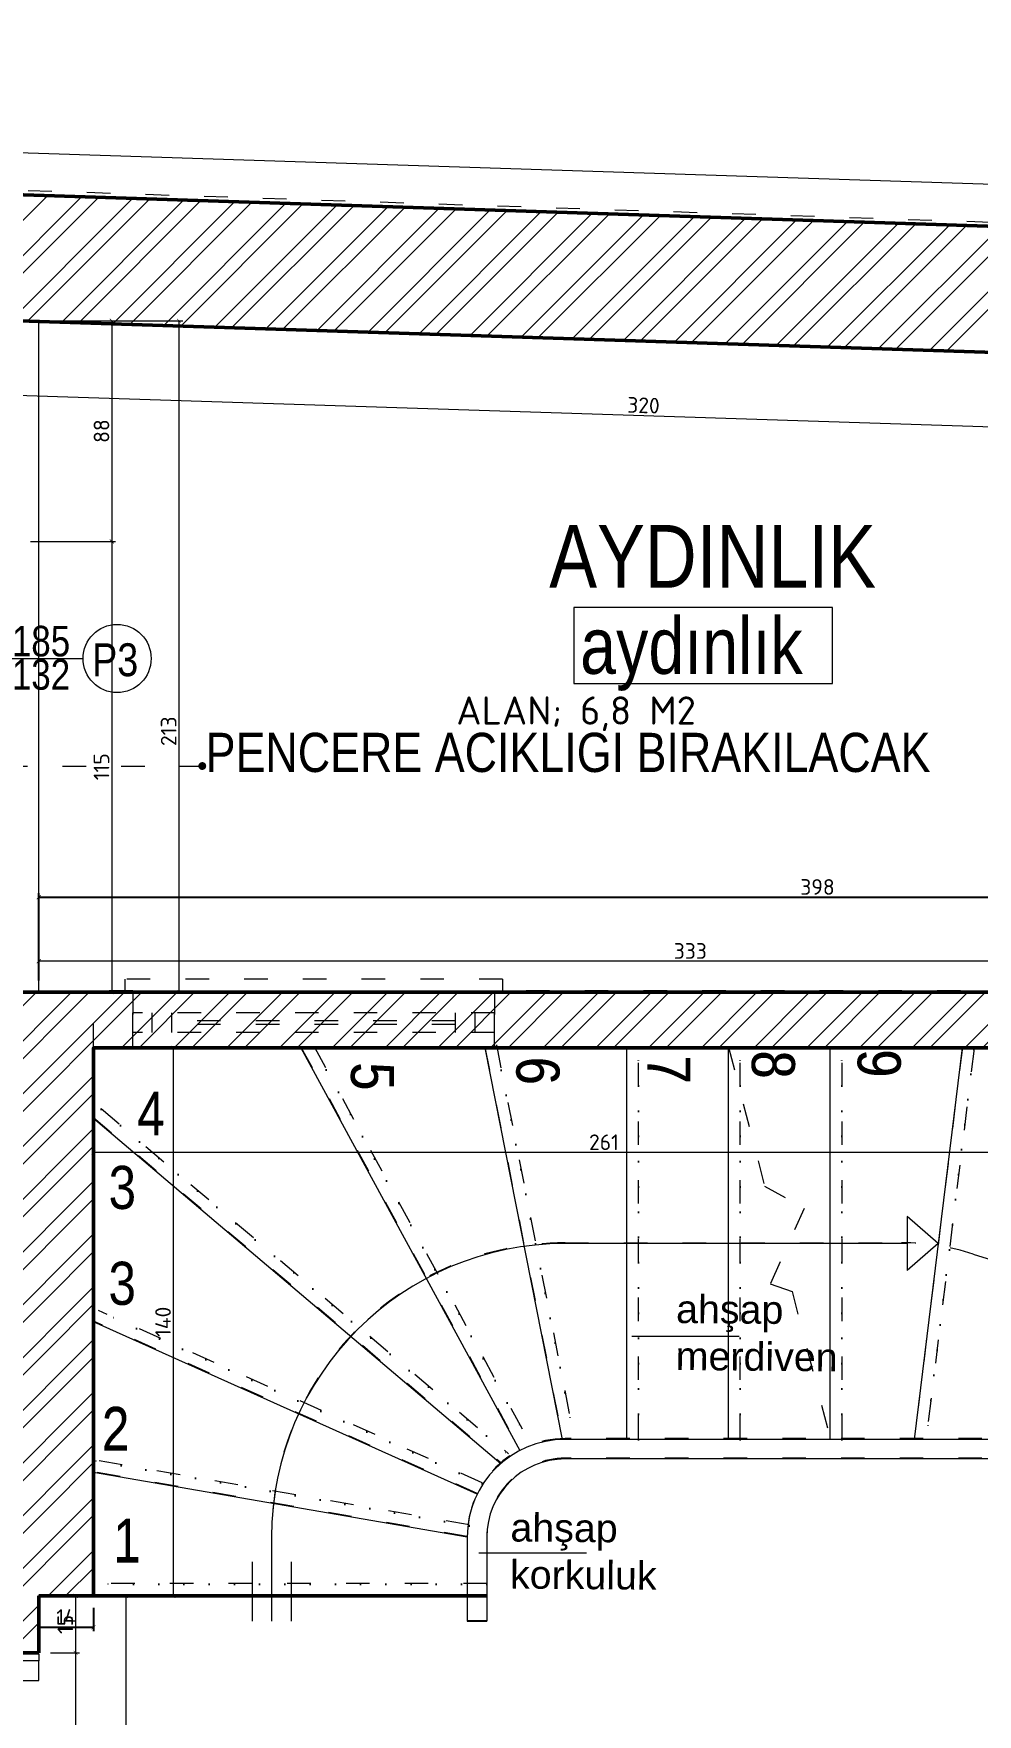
# Model space of a CAD drawing. Header units: inches. Extents: x -10121 to 9010, y 58067 to 62726.
# Drawn here: x 6931.7 to 7172.9, y 61802.7 to 62231.9 of the extents above; entities that cross this region are included whole.
import ezdxf

# ---------------------------------------------------------------- set-up
doc = ezdxf.new("R2010")
doc.units = ezdxf.units.IN
doc.linetypes.add('ACAD_ISO03W100', pattern=[30, 12, -18])
doc.linetypes.add('DOT', pattern=[6.35, 0, -6.35])
for name, color, linetype, lineweight in [('A-DUVAR 0.50', 40, 'Continuous', 50), ('A-MERDİ 0.18', 24, 'Continuous', 18), ('A-YAZI 0.09', 41, 'Continuous', 9), ('Auto-Olcu', 33, 'Continuous', 15), ('Auto-Silik_Cizgiler', 47, 'Continuous', 9), ('Auto-SilikCizgiler', 251, 'Continuous', 9), ('BACAHATCH', 8, 'Continuous', 13), ('IZLER', 62, 'DOT', 25), ('PEN', 151, 'Continuous', 20), ('PENYAZILARI', 84, 'Continuous', 20), ('TEXT', 142, 'Continuous', 20), ('yazi mekan 020', 9, 'Continuous', 20)]:
    doc.layers.add(name, color=color, linetype=linetype, lineweight=lineweight)
doc.styles.add('1-20', font='isocpeur.ttf', dxfattribs={"height": 4})
doc.styles.get("Standard").update_dxf_attribs({"font": 'arial.ttf'})
doc.styles.add('STYLE1', font='technic_.ttf')
doc.styles.add('swis721cnbt10', font='isocpeur.ttf', dxfattribs={"height": 10})
doc.styles.add('swis721cnbt20', font='swissck.ttf', dxfattribs={"height": 20})
doc.styles.add('TECHNIC', font='technic_.ttf')
doc.dimstyles.new('ölçü 1_20', dxfattribs={"dimtxt": 4, "dimasz": 1, "dimexe": 1, "dimexo": 3, "dimtad": 1, "dimdec": 0, "dimtxsty": '1-20', "dimblk": 'ARCHTICK', "dimcen": 1.5, "dimclrd": 256, "dimclre": 256, "dimclrt": 256, "dimadec": 0, "dimazin": 0, "dimtfac": 1, "dimtdec": 0, "dimtmove": 0, "dimatfit": 3, "dimldrblk": 'ARCHTICK', "dimfxl": 1, "dimlwd": -1, "dimlwe": -1, "dimarcsym": 0})

# ---------------------------------------------------------------- blocks, each defined once
blk = doc.blocks.new('_ARCHTICK')
at = {"color": 0, "linetype": 'ByBlock', "const_width": 0.15}
blk.add_lwpolyline([(-0.5, -0.5), (0.5, 0.5)], dxfattribs=at)
blk = doc.blocks.new('*D634')
at = {"layer": 'Auto-Olcu', "ltscale": 5, "transparency": 16777216}
for p, q in [((6927.82, 62155.55), (6927.27, 62138.53)), ((7248.14, 62145.17), (7247.59, 62128.14)), ((6927.3, 62139.53), (7247.62, 62129.14))]:
    blk.add_line(p, q, dxfattribs=at)
at = {"layer": 'DEFPOINTS', "color": 0, "ltscale": 5, "transparency": 16777216}
for p in [(6927.91, 62158.55), (7248.24, 62148.17), (7247.62, 62129.14)]:
    blk.add_point(p, dxfattribs=at)
at = {"layer": 'Auto-Olcu', "ltscale": 5, "transparency": 16777216}
for p, rotation in [((6927.3, 62139.53), 178.1438250045762), ((7247.62, 62129.14), 358.1438250045762)]:
    blk.add_blockref('_ARCHTICK', p, dxfattribs=dict(at, rotation=rotation))
at = {"layer": 'Auto-Olcu', "ltscale": 5, "transparency": 16777216, "insert": (7087.55, 62136.96), "char_height": 4, "attachment_point": 5, "rotation": 358.1438, "style": '1-20'}
blk.add_mtext('320', dxfattribs=at)
blk = doc.blocks.new('*D640')
at = {"layer": 'Auto-Olcu', "ltscale": 5, "transparency": 16777216}
for p, q in [((6933.01, 61990.1), (6933.01, 61995.98)), ((7266.04, 61994.98), (6933.01, 61994.98)), ((7266.04, 61990.1), (7266.04, 61995.98))]:
    blk.add_line(p, q, dxfattribs=at)
at = {"layer": 'DEFPOINTS', "color": 0, "ltscale": 5, "transparency": 16777216}
for p in [(6933.01, 61994.98), (6933.01, 61987.1), (7266.04, 61987.1)]:
    blk.add_point(p, dxfattribs=at)
at = {"layer": 'Auto-Olcu', "ltscale": 5, "transparency": 16777216, "rotation": 180}
blk.add_blockref('_ARCHTICK', (6933.01, 61994.98), dxfattribs=at)
at = {"layer": 'Auto-Olcu', "ltscale": 5, "transparency": 16777216}
blk.add_blockref('_ARCHTICK', (7266.04, 61994.98), dxfattribs=at)
at = {"layer": 'Auto-Olcu', "ltscale": 5, "transparency": 16777216, "insert": (7099.52, 61997.61), "char_height": 4, "attachment_point": 5, "style": '1-20'}
blk.add_mtext('333', dxfattribs=at)
blk = doc.blocks.new('*D642')
at = {"layer": 'Auto-Olcu', "ltscale": 5, "transparency": 16777216}
for p, q in [((6930.91, 62158.55), (6952.67, 62158.55)), ((6951.67, 62158.55), (6951.67, 62102.2)), ((6930.91, 62102.2), (6952.67, 62102.2))]:
    blk.add_line(p, q, dxfattribs=at)
at = {"layer": 'DEFPOINTS', "color": 0, "ltscale": 5, "transparency": 16777216}
for p in [(6927.91, 62158.55), (6927.91, 62102.2), (6951.67, 62102.2)]:
    blk.add_point(p, dxfattribs=at)
at = {"layer": 'Auto-Olcu', "ltscale": 5, "transparency": 16777216}
for p, rotation in [((6951.67, 62158.55), 90), ((6951.67, 62102.2), 270)]:
    blk.add_blockref('_ARCHTICK', p, dxfattribs=dict(at, rotation=rotation))
at = {"layer": 'Auto-Olcu', "ltscale": 5, "transparency": 16777216, "insert": (6949.05, 62130.38), "char_height": 4, "attachment_point": 5, "rotation": 90, "style": '1-20'}
blk.add_mtext('88', dxfattribs=at)
blk = doc.blocks.new('*D643')
at = {"layer": 'Auto-Olcu', "ltscale": 5, "transparency": 16777216}
for p, q in [((6930.91, 62102.2), (6952.67, 62102.2)), ((6951.67, 62102.2), (6951.67, 61987.1)), ((6936.01, 61987.1), (6952.67, 61987.1))]:
    blk.add_line(p, q, dxfattribs=at)
at = {"layer": 'DEFPOINTS', "color": 0, "ltscale": 5, "transparency": 16777216}
for p in [(6927.91, 62102.2), (6933.01, 61987.1), (6951.67, 61987.1)]:
    blk.add_point(p, dxfattribs=at)
at = {"layer": 'Auto-Olcu', "ltscale": 5, "transparency": 16777216}
for p, rotation in [((6951.67, 62102.2), 90), ((6951.67, 61987.1), 270)]:
    blk.add_blockref('_ARCHTICK', p, dxfattribs=dict(at, rotation=rotation))
at = {"layer": 'Auto-Olcu', "ltscale": 5, "transparency": 16777216, "insert": (6949.05, 62044.65), "char_height": 4, "attachment_point": 5, "rotation": 90, "style": '1-20'}
blk.add_mtext('115', dxfattribs=at)
blk = doc.blocks.new('*D644')
at = {"layer": 'Auto-Olcu', "ltscale": 5, "transparency": 16777216}
for p, q in [((6930.91, 62158.55), (6969.83, 62158.55)), ((6968.83, 62158.55), (6968.83, 61987.1)), ((6930.91, 61987.1), (6969.83, 61987.1))]:
    blk.add_line(p, q, dxfattribs=at)
at = {"layer": 'DEFPOINTS', "color": 0, "ltscale": 5, "transparency": 16777216}
for p in [(6927.91, 62158.55), (6927.91, 61987.1), (6968.83, 61987.1)]:
    blk.add_point(p, dxfattribs=at)
at = {"layer": 'Auto-Olcu', "ltscale": 5, "transparency": 16777216}
for p, rotation in [((6968.83, 62158.55), 90), ((6968.83, 61987.1), 270)]:
    blk.add_blockref('_ARCHTICK', p, dxfattribs=dict(at, rotation=rotation))
at = {"layer": 'Auto-Olcu', "ltscale": 5, "transparency": 16777216, "insert": (6966.21, 62053.72), "char_height": 4, "attachment_point": 5, "rotation": 90, "style": '1-20'}
blk.add_mtext('213', dxfattribs=at)
blk = doc.blocks.new('*D670')
at = {"layer": 'Auto-Olcu', "ltscale": 5, "transparency": 16777216}
for p, q in [((6936.01, 61832.89), (6943.43, 61832.89)), ((6942.43, 61832.89), (6942.43, 61818.39)), ((6936.01, 61818.39), (6943.43, 61818.39))]:
    blk.add_line(p, q, dxfattribs=at)
at = {"layer": 'DEFPOINTS', "color": 0, "ltscale": 5, "transparency": 16777216}
for p in [(6933.01, 61832.89), (6933.01, 61818.39), (6942.43, 61818.39)]:
    blk.add_point(p, dxfattribs=at)
at = {"layer": 'Auto-Olcu', "ltscale": 5, "transparency": 16777216}
for p, rotation in [((6942.43, 61832.89), 90), ((6942.43, 61818.39), 270)]:
    blk.add_blockref('_ARCHTICK', p, dxfattribs=dict(at, rotation=rotation))
at = {"layer": 'Auto-Olcu', "ltscale": 5, "transparency": 16777216, "insert": (6939.8, 61825.64), "char_height": 4, "attachment_point": 5, "rotation": 90, "style": '1-20'}
blk.add_mtext('15', dxfattribs=at)
blk = doc.blocks.new('*D671')
at = {"layer": 'Auto-Olcu', "ltscale": 5, "transparency": 16777216}
for p, q in [((6936.01, 61818.39), (6943.43, 61818.39)), ((6942.43, 61818.39), (6942.43, 61736.04)), ((6936.01, 61736.04), (6943.43, 61736.04))]:
    blk.add_line(p, q, dxfattribs=at)
at = {"layer": 'DEFPOINTS', "color": 0, "ltscale": 5, "transparency": 16777216}
for p in [(6933.01, 61818.39), (6933.01, 61736.04), (6942.43, 61736.04)]:
    blk.add_point(p, dxfattribs=at)
at = {"layer": 'Auto-Olcu', "ltscale": 5, "transparency": 16777216}
for p, rotation in [((6942.43, 61818.39), 90), ((6942.43, 61736.04), 270)]:
    blk.add_blockref('_ARCHTICK', p, dxfattribs=dict(at, rotation=rotation))
at = {"layer": 'Auto-Olcu', "ltscale": 5, "transparency": 16777216, "insert": (6939.8, 61777.21), "char_height": 4, "attachment_point": 5, "rotation": 90, "style": '1-20'}
blk.add_mtext('82', dxfattribs=at)
blk = doc.blocks.new('*D673')
at = {"layer": 'Auto-Olcu', "ltscale": 5, "transparency": 16777216}
for p, q in [((6936.01, 61832.89), (6956.26, 61832.89)), ((6955.26, 61832.89), (6955.26, 61720.89)), ((6936.01, 61720.89), (6956.26, 61720.89))]:
    blk.add_line(p, q, dxfattribs=at)
at = {"layer": 'DEFPOINTS', "color": 0, "ltscale": 5, "transparency": 16777216}
for p in [(6933.01, 61832.89), (6933.01, 61720.89), (6955.26, 61720.89)]:
    blk.add_point(p, dxfattribs=at)
at = {"layer": 'Auto-Olcu', "ltscale": 5, "transparency": 16777216}
for p, rotation in [((6955.26, 61832.89), 90), ((6955.26, 61720.89), 270)]:
    blk.add_blockref('_ARCHTICK', p, dxfattribs=dict(at, rotation=rotation))
at = {"layer": 'Auto-Olcu', "ltscale": 5, "transparency": 16777216, "insert": (6952.64, 61776.89), "char_height": 4, "attachment_point": 5, "rotation": 90, "style": '1-20'}
blk.add_mtext('112', dxfattribs=at)
blk = doc.blocks.new('*D675')
at = {"layer": 'Auto-Olcu', "ltscale": 5, "transparency": 16777216}
for p, q in [((6947.01, 61969.78), (6947.01, 61945.14)), ((7207.88, 61969.78), (7207.88, 61945.14)), ((7207.88, 61946.14), (6947.01, 61946.14))]:
    blk.add_line(p, q, dxfattribs=at)
at = {"layer": 'DEFPOINTS', "color": 0, "ltscale": 5, "transparency": 16777216}
for p in [(6947.01, 61972.78), (7207.88, 61972.78), (6947.01, 61946.14)]:
    blk.add_point(p, dxfattribs=at)
at = {"layer": 'Auto-Olcu', "ltscale": 5, "transparency": 16777216, "rotation": 180}
blk.add_blockref('_ARCHTICK', (6947.01, 61946.14), dxfattribs=at)
at = {"layer": 'Auto-Olcu', "ltscale": 5, "transparency": 16777216}
blk.add_blockref('_ARCHTICK', (7207.88, 61946.14), dxfattribs=at)
at = {"layer": 'Auto-Olcu', "ltscale": 5, "transparency": 16777216, "insert": (7077.45, 61948.77), "char_height": 4, "attachment_point": 5, "style": '1-20'}
blk.add_mtext('261', dxfattribs=at)
blk = doc.blocks.new('*D676')
at = {"layer": 'Auto-Olcu', "ltscale": 5, "transparency": 16777216}
for p, q in [((6950.01, 61972.89), (6968.4, 61972.89)), ((6967.4, 61972.89), (6967.4, 61832.89)), ((6950.01, 61832.89), (6968.4, 61832.89))]:
    blk.add_line(p, q, dxfattribs=at)
at = {"layer": 'DEFPOINTS', "color": 0, "ltscale": 5, "transparency": 16777216}
for p in [(6947.01, 61972.89), (6947.01, 61832.89), (6967.4, 61832.89)]:
    blk.add_point(p, dxfattribs=at)
at = {"layer": 'Auto-Olcu', "ltscale": 5, "transparency": 16777216}
for p, rotation in [((6967.4, 61972.89), 90), ((6967.4, 61832.89), 270)]:
    blk.add_blockref('_ARCHTICK', p, dxfattribs=dict(at, rotation=rotation))
at = {"layer": 'Auto-Olcu', "ltscale": 5, "transparency": 16777216, "insert": (6964.78, 61902.89), "char_height": 4, "attachment_point": 5, "rotation": 90, "style": '1-20'}
blk.add_mtext('140', dxfattribs=at)

msp = doc.modelspace()

# ---------------------------------------------------------------- hatches: boundary and pattern name
at = {"layer": 'Auto-Silik_Cizgiler'}
h = msp.add_hatch(dxfattribs=at)
h.set_pattern_fill('ANSI32', color=256)
h.set_pattern_definition([(45, (-13463.558, 83650.127), (-6.735192, 6.735192), []), (45, (-13459.067, 83650.127), (-6.735192, 6.735192), [])])
edge = h.paths.add_edge_path()
edge.add_line((7266.04, 61987.1), (6933.01, 61987.1))
edge.add_line((6933.01, 61987.1), (6912.04, 61987.1))
edge.add_line((6912.04, 61987.1), (6912.03, 61846.57))
edge.add_line((6912.03, 61846.57), (6912.04, 61846.57))
edge.add_line((6912.04, 61846.57), (6912.01, 61818.39))
edge.add_line((6912.01, 61818.39), (6933.01, 61818.39))
edge.add_line((6933.01, 61818.39), (6933.01, 61832.89))
edge.add_line((6933.01, 61832.89), (6947.01, 61832.89))
edge.add_line((6947.01, 61832.89), (6947.01, 61972.89))
edge.add_line((6947.01, 61972.89), (7207.88, 61972.89))
edge.add_line((7207.88, 61972.89), (7207.88, 61972.78))
edge.add_line((7207.88, 61972.78), (7208.01, 61827.89))
edge.add_line((7208.01, 61827.89), (7227.01, 61827.89))
edge.add_line((7227.01, 61827.89), (7227.01, 61834.85))
edge.add_line((7227.01, 61834.85), (7233.01, 61834.85))
edge.add_line((7233.01, 61834.85), (7233.01, 61845.92))
edge.add_line((7233.01, 61845.92), (7232.14, 61845.92))
edge.add_arc((7188.44, 61848.21), 43.76, 356.9998, 399.9178)
edge.add_line((7222.01, 61876.29), (7222.01, 61958.86))
edge.add_line((7222.01, 61958.86), (7266.04, 61959.12))
edge.add_line((7266.04, 61959.12), (7266.04, 61987.1))
h.paths.add_polyline_path([(7355.22, 62018.68), (7355.22, 62024.63), (7331.01, 62024.5), (7331.01, 61987.1), (7313.04, 61987.1), (7313.04, 61959.33), (7341.01, 61959.5), (7341.01, 61848.08), (7355.22, 61848.08)])

# ---------------------------------------------------------------- linework, layer by layer
at = {"layer": 'A-DUVAR 0.50'}
for p, q in [((5971.82, 62221.75), (7970.77, 62156.97)), ((7331.01, 61987.1), (6912.04, 61987.1)), ((7047.51, 61832.89), (6933.01, 61832.89))]:
    msp.add_line(p, q, dxfattribs=at)
for points in [[(6912.17, 62139.63), (6912.17, 62102.2), (6927.91, 62102.2), (6927.91, 62158.55), (7248.24, 62148.17)], [(7207.88, 61972.89), (6947.01, 61972.89), (6947.01, 61832.89)], [(6933.01, 61832.89), (6933.01, 61818.39)], [(6912.01, 61818.39), (6933.01, 61818.39)]]:
    msp.add_lwpolyline(points, dxfattribs=at)
at = {"layer": 'A-MERDİ 0.18'}
for p, q in [((7000.01, 61972.89), (7055.97, 61870.07)), ((7047.01, 61972.89), (7066.78, 61872.88)), ((7083.26, 61872.89), (7083.26, 61972.89)), ((7109.26, 61872.89), (7109.26, 61972.89)), ((7135.26, 61872.89), (7135.26, 61972.89)), ((7169.01, 61972.89), (7156.74, 61872.89)), ((6947.01, 61954.89), (7051.09, 61866.75)), ((7154.91, 61929.8), (7154.91, 61915.97)), ((7162.87, 61922.89), (7154.91, 61929.8)), ((7154.91, 61922.89), (7067.51, 61922.89)), ((7162.87, 61922.89), (7154.91, 61915.97)), ((7045.06, 61858.89), (6947.01, 61902.89)), ((7189.01, 61872.89), (7067.51, 61872.89)), ((7042.51, 61847.89), (6947.01, 61864.41)), ((7189.01, 61867.89), (7067.51, 61867.89)), ((6992.51, 61847.89), (6992.51, 61826.43)), ((7042.51, 61847.89), (7042.51, 61826.43)), ((7047.51, 61847.89), (7047.51, 61826.43)), ((6987.51, 61841.43), (6987.51, 61826.43)), ((6997.51, 61841.43), (6997.51, 61826.43))]:
    msp.add_line(p, q, dxfattribs=at)
msp.add_lwpolyline([(7042.51, 61826.43), (7047.51, 61826.43)], dxfattribs=at)
for radius in [75, 25, 20]:
    msp.add_arc((7067.51, 61847.89), radius, 90, 180, dxfattribs=at)
at = {"layer": 'A-YAZI 0.09'}
for p, q in [((7084.54, 61899.2), (7112, 61899.2)), ((7045.48, 61843.87), (7072.95, 61843.87))]:
    msp.add_line(p, q, dxfattribs=at)
at = {"layer": 'Auto-Silik_Cizgiler'}
for p, q in [((6885.48, 62140.72), (6935.3, 62190.53)), ((6894.11, 62140.36), (6943.99, 62190.25)), ((6898.42, 62140.19), (6948.34, 62190.11)), ((6907.05, 62139.84), (6957.04, 62189.83)), ((6930.18, 62158.48), (6961.39, 62189.68)), ((6938.88, 62158.2), (6970.09, 62189.4)), ((6943.23, 62158.06), (6974.44, 62189.26)), ((6951.93, 62157.77), (6983.14, 62188.98)), ((6956.28, 62157.63), (6987.49, 62188.84)), ((6964.98, 62157.35), (6996.18, 62188.56)), ((6969.33, 62157.21), (7000.53, 62188.42)), ((6978.03, 62156.93), (7009.23, 62188.13)), ((6982.37, 62156.79), (7013.58, 62187.99)), ((6991.07, 62156.51), (7022.28, 62187.71)), ((6995.42, 62156.37), (7026.63, 62187.57)), ((7004.12, 62156.08), (7035.33, 62187.29)), ((7008.47, 62155.94), (7039.68, 62187.15)), ((7017.17, 62155.66), (7048.37, 62186.87)), ((7021.52, 62155.52), (7052.72, 62186.73)), ((7030.22, 62155.24), (7061.42, 62186.44)), ((7034.57, 62155.1), (7065.77, 62186.3)), ((7043.26, 62154.81), (7074.47, 62186.02)), ((7047.61, 62154.67), (7078.82, 62185.88)), ((7056.31, 62154.39), (7087.52, 62185.6)), ((7060.66, 62154.25), (7091.87, 62185.46)), ((7069.36, 62153.97), (7100.56, 62185.17)), ((7073.71, 62153.83), (7104.91, 62185.03)), ((7082.41, 62153.55), (7113.61, 62184.75)), ((7086.76, 62153.41), (7117.96, 62184.61)), ((7095.45, 62153.12), (7126.66, 62184.33)), ((7099.8, 62152.98), (7131.01, 62184.19)), ((7108.5, 62152.7), (7139.71, 62183.91)), ((7112.85, 62152.56), (7144.06, 62183.77)), ((7121.55, 62152.28), (7152.75, 62183.48)), ((7125.9, 62152.14), (7157.1, 62183.34)), ((7134.6, 62151.85), (7165.8, 62183.06)), ((7138.95, 62151.71), (7170.15, 62182.92)), ((7147.64, 62151.43), (7178.85, 62182.64)), ((7151.99, 62151.29), (7183.2, 62182.5)), ((7160.69, 62151.01), (7191.9, 62182.21)), ((7165.04, 62150.87), (7196.25, 62182.07))]:
    msp.add_line(p, q, dxfattribs=at)
at = {"layer": 'Auto-SilikCizgiler', "color": 1, "linetype": 'ACAD_ISO03W100', "ltscale": 0.5, "true_color": 0xe60000}
for p, q in [((7970.77, 62157.52), (5972, 62223.3)), ((7328.24, 62145.77), (6927.94, 62158.75)), ((7051.53, 61990.4), (6955, 61990.4)), ((6947.03, 61987.29), (6933.03, 61987.29)), ((6947.03, 61973.08), (6947.03, 61987.29)), ((6957.03, 61972.97), (6957.03, 61987.4)), ((6957.03, 61987.4), (6957.03, 61972.97)), ((6957.03, 61972.97), (6957.03, 61987.4)), ((6957.03, 61972.97), (6957.03, 61987.4)), ((6957.03, 61987.4), (7049.5, 61987.4)), ((7228.56, 61987.4), (7049.5, 61987.4)), ((7049.5, 61987.4), (7049.5, 61972.97)), ((7049.5, 61972.97), (7049.5, 61987.4)), ((6957.03, 61972.97), (6947.03, 61972.97)), ((7000.03, 61973.08), (7055.99, 61870.26)), ((7003.44, 61973.08), (7058.63, 61871.69)), ((7047.03, 61973.08), (7066.8, 61873.07)), ((7207.91, 61972.95), (7049.5, 61972.97)), ((7049.97, 61973.66), (7069.75, 61873.65)), ((7083.28, 61873.08), (7083.28, 61973.08)), ((7086.28, 61873.08), (7086.28, 61973.08)), ((7109.28, 61873.08), (7109.28, 61973.08)), ((7112.28, 61873.08), (7112.28, 61973.08)), ((7135.28, 61873.08), (7135.28, 61973.08)), ((7138.28, 61873.08), (7138.28, 61973.08)), ((7169.03, 61973.08), (7156.76, 61873.08)), ((7172.01, 61972.72), (7159.74, 61872.72)), ((6947.03, 61955.08), (7051.12, 61866.94)), ((6948.97, 61957.37), (7053.06, 61869.23)), ((7045.08, 61859.08), (6947.03, 61903.08)), ((7046.31, 61861.82), (6948.26, 61905.82)), ((7189.03, 61873.08), (7067.53, 61873.08)), ((7042.53, 61848.08), (6947.03, 61864.6)), ((7043.04, 61851.04), (6947.54, 61867.56)), ((7189.03, 61868.08), (7067.53, 61868.08)), ((6992.53, 61848.08), (6992.53, 61833.08)), ((7042.53, 61848.08), (7042.53, 61833.08)), ((7047.53, 61848.08), (7047.53, 61833.08)), ((6987.53, 61841.62), (6987.53, 61826.62)), ((6992.53, 61841.62), (6992.53, 61826.62)), ((6997.53, 61841.62), (6997.53, 61826.62)), ((7042.53, 61841.62), (7042.53, 61826.62)), ((7047.53, 61841.62), (7047.53, 61826.62)), ((7047.53, 61836.08), (6947.03, 61836.08)), ((6933.03, 61818.58), (6933.03, 61833.08)), ((6933.03, 61833.08), (6933.03, 61816.3)), ((7042.53, 61833.08), (6947.03, 61833.08))]:
    msp.add_line(p, q, dxfattribs=at)
for points in [[(6924.11, 62044.84), (6974.8, 62044.84)], [(6955, 61990.4), (6955, 61987.4)], [(7051.53, 61990.4), (7051.53, 61987.4)], [(6912.03, 61987.29), (6933.03, 61987.29)], [(6957.03, 61987.4), (6947.03, 61987.4)], [(7049.5, 61987.4), (7049.5, 61972.97)], [(6957.03, 61976.79), (6957.03, 61981.79)], [(7049.5, 61981.79), (6957.03, 61981.79)], [(6962.03, 61976.79), (6962.03, 61981.79)], [(6967.03, 61976.79), (6967.03, 61981.79)], [(7039.5, 61976.79), (7039.5, 61981.79)], [(7044.5, 61976.79), (7044.5, 61981.79)], [(7049.5, 61976.79), (7049.5, 61981.79)], [(7049.5, 61976.79), (7049.5, 61981.79)], [(7049.5, 61976.79), (6957.03, 61976.79)], [(7039.5, 61979.79), (6967.03, 61979.79)], [(7039.5, 61978.79), (6967.03, 61978.79)], [(6947.03, 61973.08), (6947.03, 61833.08), (6933.03, 61833.08)], [(7049.5, 61972.97), (6957.03, 61972.97)], [(7109.28, 61973.08), (7118.51, 61937.58)], [(7118.51, 61937.58), (7128.61, 61931.86), (7119.95, 61912.62), (7125.51, 61910.67)], [(7125.51, 61910.67), (7135.28, 61873.08)], [(7042.53, 61826.62), (7047.53, 61826.62)], [(6932.98, 61816.3), (6912.03, 61816.28)], [(6912.03, 61816.28), (6912.03, 61811.28), (6933.03, 61811.28), (6933.03, 61816.3), (6912.03, 61816.28)]]:
    msp.add_lwpolyline(points, dxfattribs=at)
at = {"layer": 'Auto-SilikCizgiler', "color": 1, "linetype": 'ACAD_ISO03W100', "ltscale": 0.5, "true_color": 0xe60000, "const_width": 1}
msp.add_lwpolyline([(6974.3, 62044.84, 1), (6975.3, 62044.84, 1)], format="xyb", close=True, dxfattribs=at)
at = {"layer": 'Auto-SilikCizgiler', "color": 1, "linetype": 'ACAD_ISO03W100', "ltscale": 0.5, "true_color": 0xe60000}
msp.add_lwpolyline([(7067.53, 61923.08), (7153.51, 61923.08, -0.077711), (7171.83, 61920.22), (7200.58, 61911)], format="xyb", dxfattribs=at)
for radius in [75, 25, 20]:
    msp.add_arc((7067.53, 61848.08), radius, 90, 180, dxfattribs=at)
at = {"layer": 'BACAHATCH'}
msp.add_line((7970.77, 62167.6), (5987.36, 62231.88), dxfattribs=at)
at = {"layer": 'IZLER'}
for p, q in [((7003.42, 61972.89), (7058.6, 61871.5)), ((7049.95, 61973.47), (7069.73, 61873.46)), ((7086.26, 61872.89), (7086.26, 61972.89)), ((7112.26, 61872.89), (7112.26, 61972.89)), ((7138.26, 61872.89), (7138.26, 61972.89)), ((7171.98, 61972.52), (7159.72, 61872.52)), ((6948.95, 61957.18), (7053.03, 61869.04)), ((7046.29, 61861.63), (6948.24, 61905.63)), ((7043.02, 61850.84), (6947.52, 61867.37)), ((7047.51, 61835.89), (6947.01, 61835.89))]:
    msp.add_line(p, q, dxfattribs=at)
at = {"layer": 'PEN'}
msp.add_line((6933.01, 61987.1), (6933.01, 62158.39), dxfattribs=at)
at = {"layer": 'PENYAZILARI'}
msp.add_line((6925.4, 62072.3), (6944.34, 62072.3), dxfattribs=at)
msp.add_circle((6953.04, 62072.3), 8.7, dxfattribs=at)
at = {"layer": 'yazi mekan 020'}
msp.add_lwpolyline([(7069.76, 62065.93), (7135.82, 62065.93), (7135.82, 62085.31), (7069.76, 62085.31)], close=True, dxfattribs=at)

# ---------------------------------------------------------------- texts
at = {"layer": 'A-YAZI 0.09', "char_height": 7.2, "width": 66.5594, "attachment_point": 1, "rotation": 359.5216}
for s, insert in [('ahşap\\Pmerdiven', (7095.92, 61909.8)), ('ahşap\\Pkorkuluk', (7053.58, 61854.01))]:
    msp.add_mtext(s, dxfattribs=dict(at, insert=insert))
at = {"layer": 'Auto-SilikCizgiler', "color": 1, "linetype": 'ACAD_ISO03W100', "ltscale": 0.5, "true_color": 0xe60000}
for s, height, style, p in [('AYDINLIK', 16, 'STYLE1', (7063.46, 62090.39)), (' PENCERE ACIKLIGI BIRAKILACAK', 10, 'TECHNIC', (6972.48, 62043.32)), ('4', 11, 'STYLE1', (6958.18, 61950.69)), ('3', 11, 'STYLE1', (6950.87, 61931.73)), ('2', 11, 'STYLE1', (6949.18, 61870.19)), ('1', 11, 'STYLE1', (6952.05, 61841.63))]:
    msp.add_text(s, height=height, dxfattribs=dict(at, style=style)).set_placement(p)
at = {"layer": 'Auto-SilikCizgiler', "color": 1, "linetype": 'ACAD_ISO03W100', "ltscale": 0.5, "true_color": 0xe60000, "style": 'STYLE1'}
for s, p in [('8', (7115.24, 61972.19)), ('9', (7142.29, 61972.51)), ('5', (7012.82, 61969.19)), ('6', (7055.09, 61970.6)), ('7', (7088.52, 61970.91))]:
    msp.add_text(s, height=11, rotation=270, dxfattribs=at).set_placement(p)
at = {"layer": 'PENYAZILARI', "style": 'STYLE1'}
for s, height, p in [('185', 7.8, (6926.14, 62072.84)), ('P3', 8.4, (6946.67, 62067.78)), ('132', 7.8, (6926.14, 62064.33))]:
    msp.add_text(s, height=height, dxfattribs=at).set_placement(p)
at = {"layer": 'TEXT', "style": 'STYLE1'}
for s, p in [('8', (7115.22, 61972)), ('9', (7142.27, 61972.31)), ('5', (7012.8, 61968.99)), ('6', (7055.06, 61970.41)), ('7', (7088.5, 61970.72))]:
    msp.add_text(s, height=11, rotation=270, dxfattribs=at).set_placement(p)
for s, p in [('4', (6958.16, 61950.5)), ('3', (6950.84, 61907.24)), ('2', (6949.15, 61869.99)), ('1', (6952.03, 61841.44))]:
    msp.add_text(s, height=11, dxfattribs=at).set_placement(p)
at = {"layer": 'yazi mekan 020', "style": 'swis721cnbt20'}
msp.add_text('aydınlık', height=14.4, dxfattribs=at).set_placement((7071.37, 62068.38))
at = {"layer": 'yazi mekan 020', "insert": (7070.32, 62062.62), "char_height": 7.2, "attachment_point": 2, "style": 'swis721cnbt10'}
msp.add_mtext('ALAN; 6,8 M2', dxfattribs=at)

# ---------------------------------------------------------------- dimensions: what is measured, and where the dimension line sits
at = {"layer": 'Auto-Olcu', "ltscale": 5}
dim = msp.add_aligned_dim(p1=(6927.91, 62158.55), p2=(7248.24, 62148.17), distance=-19.04, dimstyle='ölçü 1_20', dxfattribs=at)
dim.commit()
dim.dimension.update_dxf_attribs({"geometry": '*D634', "text_midpoint": (7087.55, 62136.96)})
dim = msp.add_aligned_dim(p1=(6927.91, 62158.55), p2=(6927.91, 62102.2), distance=23.76, text='88', dimstyle='ölçü 1_20', dxfattribs=at)
dim.commit()
dim.dimension.update_dxf_attribs({"geometry": '*D642', "text_midpoint": (6949.05, 62130.38)})
dim = msp.add_linear_dim(base=(6968.83, 61987.1), p1=(6927.91, 62158.55), p2=(6927.91, 61987.1), angle=270, text='213', dimstyle='ölçü 1_20', dxfattribs=at)
dim.commit()
dim.dimension.update_dxf_attribs({"geometry": '*D644', "text_midpoint": (6968.83, 62053.72), "dimtype": 161})
for base, p1, p2, picture, middle in [((6951.67, 61987.1), (6927.91, 62102.2), (6933.01, 61987.1), '*D643', (6949.05, 62044.65)), ((6967.4, 61832.89), (6947.01, 61972.89), (6947.01, 61832.89), '*D676', (6964.78, 61902.89)), ((6942.42993651, 61818.38799293), (6933.00686227, 61832.88799293), (6933.00686227, 61818.38799293), '*D670', (6939.80493651, 61825.63799293)), ((6955.26, 61720.89), (6933.01, 61832.89), (6933.01, 61720.89), '*D673', (6952.64, 61776.89)), ((6942.43, 61736.04), (6933.01, 61818.39), (6933.01, 61736.04), '*D671', (6939.8, 61777.21))]:
    dim = msp.add_linear_dim(base=base, p1=p1, p2=p2, angle=90, dimstyle='ölçü 1_20', dxfattribs=at)
    dim.commit()
    dim.dimension.update_dxf_attribs({"geometry": picture, "text_midpoint": middle})
for base, p1, p2 in [((7331.01, 62011.33), (6933.01, 61987.1), (7331.01, 61987.1)), ((6947.01, 61824.89), (6933.01, 61832.89), (6947.01, 61832.89))]:
    msp.add_linear_dim(base=base, p1=p1, p2=p2, dimstyle='ölçü 1_20', dxfattribs=at).render()
for base, p1, p2, picture, middle in [((6933.01, 61994.98), (7266.04, 61987.1), (6933.01, 61987.1), '*D640', (7099.52, 61997.61)), ((6947.01, 61946.14), (7207.88, 61972.78), (6947.01, 61972.78), '*D675', (7077.45, 61948.77))]:
    dim = msp.add_linear_dim(base=base, p1=p1, p2=p2, dimstyle='ölçü 1_20', dxfattribs=at)
    dim.commit()
    dim.dimension.update_dxf_attribs({"geometry": picture, "text_midpoint": middle})

doc.saveas('drawing.dxf')
